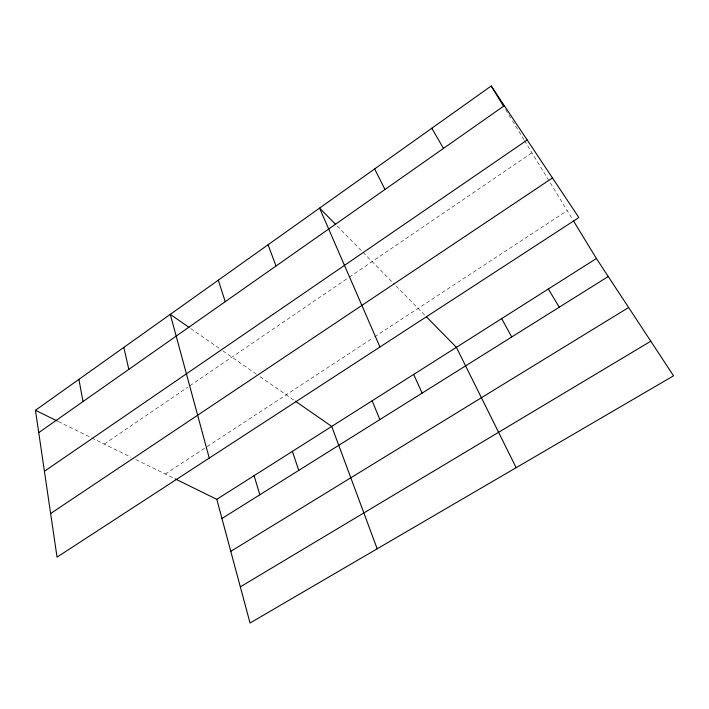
<?xml version="1.0" encoding="UTF-8"?>
<svg xmlns="http://www.w3.org/2000/svg" width="709" height="709" viewBox="0 0 709 709"><rect width="100%" height="100%" fill="white"/><g stroke="black" fill="none" stroke-linecap="round" stroke-linejoin="round"><path stroke-width="0.53" stroke-dasharray="3.54 2.66" d="M104.258 444.073L188.045 387.008M189.87 385.767L348.491 277.733M349.395 277.113L531.945 152.79M165.286 474.037L204.449 448.372M207.196 446.573L372.819 338.042M374.662 336.837L567.227 210.653M58.271 421.5L130.952 457.181M135.889 459.6L174.157 478.389M190.756 328.568L219.365 348.429M222.945 350.911L258.271 375.433M260.088 376.692L294.341 400.47M337.094 225.914L362.246 251.518M363.008 252.289L394.514 284.353M396.056 285.922L425.737 316.134M505.588 109.558L511.331 118.988M512.483 120.876L523.933 139.646M524.5 140.586L549.174 181.052M550.326 182.94L572.828 219.852"/><path stroke-width="1.06" d="M35.45 410.289L491.204 85.984L578.872 217.557L57.039 557.132L35.45 410.289L57.278 421.013M38.738 432.641L504.329 105.676M44.419 471.272L527.195 140.001M50.631 513.529L552.479 177.941M175.141 478.876L216.803 499.322L596.402 258.51L573.395 220.774M221.952 518.501L608.242 276.519M230.779 551.354L628.626 307.502M240.324 586.848L650.8 341.215M188.975 327.336L170.275 314.353L209.27 458.067M295.245 401.099L331.723 426.419L377.179 548.81M335.579 224.363L319.591 208.1L379.953 347.002M426.499 316.905L456.392 347.33L516.152 467.683M596.402 258.51L673.55 375.805L250.038 623.016L216.803 499.322M491.204 85.984L503.86 106.731M548.332 289.006L559.25 307.21M431.808 128.249L443.488 148.403M501.68 318.607L511.721 336.979M374.644 168.928L384.987 189.489M413.675 374.432L422.121 393.114M372.136 400.78L379.856 419.586M268.064 244.765L276.031 265.999M292.392 451.376L298.764 470.386M218.328 280.161L225.223 301.679M254.097 475.668L259.849 494.767M123.827 347.401L128.808 369.389M78.912 379.368L83.015 401.542"/></g></svg>
